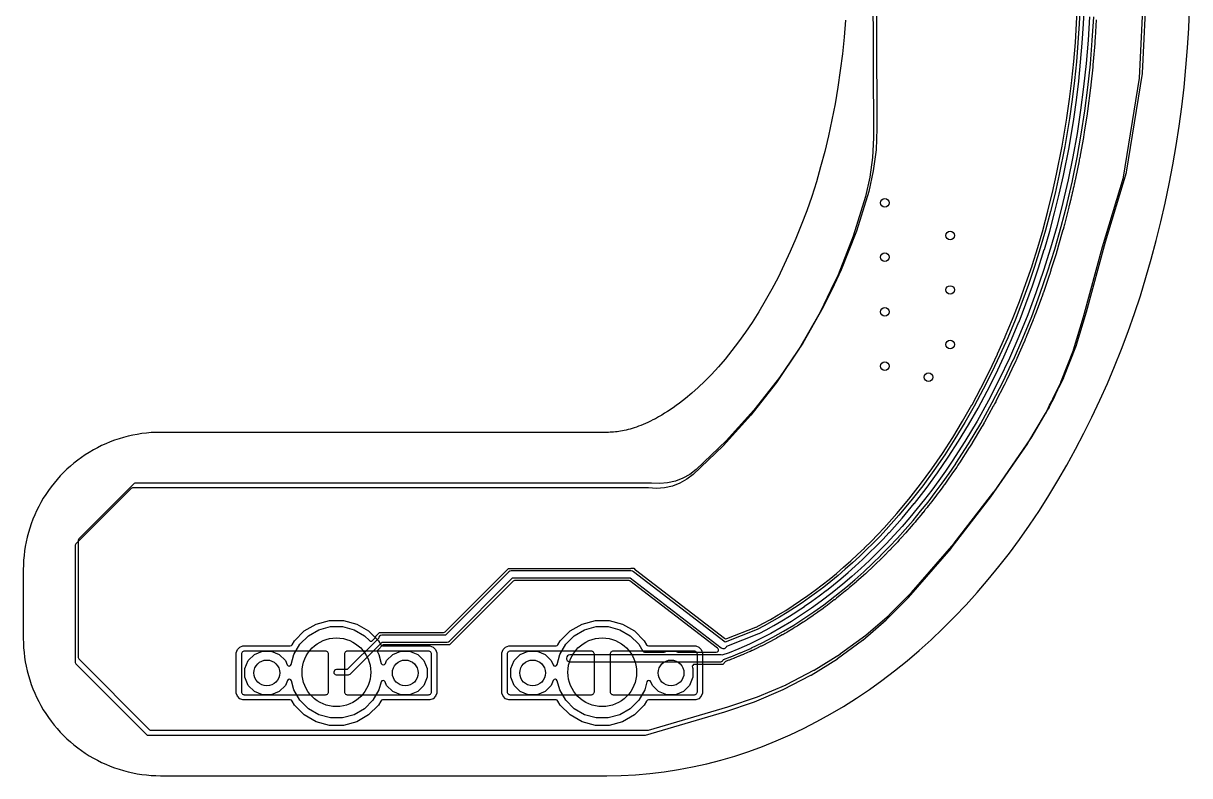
# Model space of a CAD drawing. Header units: millimetres. Extents: x -2 to 198, y 1 to 114.
# Drawn here: x 130.1 to 198.1, y 0.9 to 44.7 of the extents above; entities that cross this region are included whole.
import ezdxf

# ---------------------------------------------------------------- set-up
doc = ezdxf.new("R2010")
doc.units = ezdxf.units.MM

msp = doc.modelspace()

# ---------------------------------------------------------------- linework, layer by layer
at = {"layer": '16_copper'}
for points in [[(179.824, 55.976), (179.884, 38.614), (179.833, 37.375), (179.671, 36.148), (179.4, 34.94), (178.682, 32.635), (177.798, 30.387), (177.38, 29.515), (177.38, 29.515), (176.754, 28.209), (175.555, 26.112), (174.208, 24.108), (172.718, 22.207), (171.095, 20.418), (169.349, 18.753), (168.978, 18.469), (168.573, 18.242), (168.139, 18.075), (167.686, 17.972), (167.223, 17.934), (166.751, 17.964, 0.01548), (166.743, 17.964), (136.687, 17.964, 0.198912), (136.599, 17.927), (133.384, 14.712, 0.198912), (133.347, 14.624), (133.347, 7.801, 0.198912), (133.384, 7.713), (137.503, 3.594, 0.198912), (137.591, 3.557), (166.542, 3.557, 0.07171), (166.577, 3.562), (171.196, 4.922, 0.009675), (171.201, 4.924), (172.918, 5.502, 0.019348), (172.927, 5.506), (174.595, 6.216, 0.019352), (174.604, 6.22), (176.211, 7.056, 0.019351), (176.22, 7.061), (177.758, 8.02, 0.019353), (177.766, 8.025), (179.226, 9.1, 0.019348), (179.233, 9.106), (180.605, 10.29, 0.01935), (180.612, 10.296), (181.889, 11.583, 0.016593), (181.894, 11.589), (184.376, 14.447, 0.013831), (184.381, 14.453), (186.701, 17.444, 0.01383), (186.705, 17.449), (188.856, 20.564, 0.017096), (188.86, 20.571), (189.887, 22.299, 0.020353), (189.892, 22.308), (189.939, 22.405), (189.939, 22.405), (189.939, 22.405), (190.062, 22.655), (190.062, 22.655), (190.062, 22.655), (190.123, 22.78), (190.123, 22.78), (190.123, 22.78), (190.245, 23.03), (190.245, 23.03), (190.245, 23.03), (190.306, 23.155), (190.306, 23.155), (190.306, 23.155), (190.428, 23.405), (190.428, 23.405), (190.428, 23.405), (190.489, 23.53), (190.489, 23.53), (190.489, 23.53), (190.611, 23.78), (190.611, 23.78), (190.611, 23.78), (190.774, 24.114, 0.020359), (190.778, 24.123), (191.511, 25.995, 0.020353), (191.515, 26.004), (192.093, 27.929, 0.006598), (192.094, 27.932), (193.201, 32.008), (194.426, 36.05, 0.033737), (194.429, 36.066), (195.354, 41.828, 0.027401), (195.356, 41.842), (195.615, 47.061, 0.008574)], [(192.654, 44.946), (192.592, 43.898, 0.054852), (192.594, 43.87), (192.583, 43.735, 0.005821), (192.583, 43.733), (192.575, 43.597, 0.055135), (192.569, 43.57), (192.483, 42.523, 0.054989), (192.484, 42.495), (192.47, 42.361, 0.00587), (192.47, 42.358), (192.459, 42.223, 0.055469), (192.452, 42.196), (192.342, 41.151, 0.055131), (192.342, 41.123), (192.325, 40.989, 0.005916), (192.324, 40.986), (192.31, 40.852, 0.055863), (192.303, 40.825), (192.168, 39.783, 0.05528), (192.168, 39.754), (192.147, 39.621, 0.005984), (192.147, 39.618), (192.129, 39.484, 0.05635), (192.122, 39.457), (191.962, 38.419, 0.055463), (191.961, 38.39), (191.937, 38.258, 0.006039), (191.937, 38.255), (191.916, 38.122, 0.056801), (191.908, 38.095), (191.723, 37.06, 0.055687), (191.721, 37.031), (191.694, 36.899, 0.006123), (191.693, 36.896), (191.67, 36.764, 0.057392), (191.661, 36.737), (191.45, 35.707, 0.05591), (191.448, 35.678), (191.433, 35.613, 0.131043), (191.417, 35.544), (191.39, 35.413, 0.103982), (191.375, 35.363), (191.346, 35.238), (191.346, 35.238), (191.346, 35.238), (191.317, 35.113), (191.317, 35.113), (191.317, 35.113), (191.289, 34.988), (191.289, 34.988), (191.289, 34.988), (191.26, 34.863), (191.26, 34.863), (191.26, 34.863), (191.231, 34.738), (191.231, 34.738), (191.231, 34.738), (191.202, 34.613), (191.202, 34.613), (191.202, 34.613), (191.173, 34.488), (191.173, 34.488), (191.173, 34.488), (191.145, 34.363, 0.060938), (191.141, 34.332), (191.108, 34.202, 0.006311), (191.107, 34.199), (191.087, 34.113, 0.137168), (191.066, 34.042), (190.804, 33.023, 0.056441), (190.8, 32.994), (190.764, 32.866, 0.006417), (190.763, 32.863), (190.73, 32.733, 0.058862), (190.718, 32.706), (190.43, 31.693, 0.056796), (190.425, 31.664), (190.385, 31.537, 0.006537), (190.385, 31.534), (190.348, 31.406, 0.059209), (190.336, 31.379), (190.021, 30.374, 0.057149), (190.016, 30.345), (189.973, 30.218, 0.006675), (189.972, 30.215), (189.932, 30.088, 0.05963), (189.919, 30.062), (189.577, 29.065, 0.057511), (189.571, 29.036), (189.525, 28.911, 0.006825), (189.523, 28.908), (189.48, 28.783, 0.060023), (189.467, 28.756), (189.098, 27.769, 0.057894), (189.091, 27.74), (189.041, 27.617, 0.006956), (189.04, 27.614), (188.993, 27.49, 0.060432), (188.979, 27.463), (188.584, 26.489, 0.058269), (188.576, 26.46), (188.523, 26.339, 0.007103), (188.521, 26.335), (188.472, 26.213, 0.060855), (188.456, 26.187), (188.033, 25.224, 0.058797), (188.025, 25.195), (187.968, 25.075, 0.007311), (187.967, 25.072), (187.914, 24.951, 0.061475), (187.897, 24.926), (187.442, 23.966, 0.059634), (187.432, 23.936), (187.372, 23.819, 0.007639), (187.371, 23.816), (187.314, 23.697, 0.062361), (187.297, 23.672), (186.812, 22.726, 0.06045), (186.801, 22.696), (186.738, 22.582, 0.007961), (186.736, 22.578), (186.677, 22.462, 0.063296), (186.658, 22.437), (186.143, 21.506, 0.0612), (186.132, 21.476), (186.065, 21.364, 0.008263), (186.063, 21.361), (186, 21.247, 0.064156), (185.98, 21.222), (185.434, 20.308, 0.06188), (185.422, 20.279), (185.351, 20.17, 0.008534), (185.349, 20.166), (185.283, 20.055, 0.064904), (185.262, 20.03), (184.69, 19.144, 0.056914), (184.678, 19.118), (184.602, 19.007, 0.006584), (184.601, 19.005), (184.528, 18.893, 0.059368), (184.509, 18.87), (184.304, 18.57, 0.045115), (184.293, 18.55), (184.212, 18.435, 0.004513), (184.21, 18.433), (184.13, 18.316, 0.044527), (184.115, 18.299), (183.906, 18.004, 0.045758), (183.895, 17.983), (183.811, 17.87, 0.004602), (183.81, 17.868), (183.728, 17.753, 0.04527), (183.713, 17.737), (183.498, 17.445, 0.046762), (183.486, 17.424), (183.4, 17.313, 0.004705), (183.399, 17.311), (183.315, 17.197, 0.046181), (183.299, 17.181), (183.079, 16.893, 0.047532), (183.066, 16.872), (182.999, 16.788, 0.067994), (182.977, 16.761), (182.892, 16.65, 0.046892), (182.875, 16.633), (182.8, 16.538), (182.8, 16.538), (182.8, 16.538), (182.7, 16.413, 0.000084), (182.7, 16.413), (182.649, 16.349, 0.048442), (182.636, 16.328), (182.547, 16.221, 0.004909), (182.545, 16.219), (182.458, 16.11, 0.047836), (182.441, 16.094), (182.209, 15.814, 0.049294), (182.195, 15.793), (182.104, 15.688, 0.005024), (182.103, 15.686), (182.014, 15.579, 0.048793), (181.996, 15.563), (181.757, 15.287, 0.050138), (181.743, 15.266), (181.65, 15.163, 0.005137), (181.649, 15.161), (181.558, 15.056, 0.049643), (181.539, 15.04), (181.295, 14.769, 0.050951), (181.28, 14.747), (181.186, 14.647, 0.005242), (181.184, 14.645), (181.091, 14.543, 0.050547), (181.072, 14.526), (180.822, 14.26, 0.051888), (180.806, 14.239), (180.71, 14.141, 0.005358), (180.708, 14.139), (180.614, 14.039, 0.051443), (180.594, 14.023), (180.338, 13.762, 0.052819), (180.321, 13.741), (180.223, 13.645, 0.005471), (180.221, 13.643), (180.125, 13.545, 0.052292), (180.105, 13.529), (179.841, 13.272, 0.053562), (179.823, 13.251), (179.724, 13.158, 0.005575), (179.722, 13.156), (179.624, 13.061, 0.053162), (179.603, 13.045), (179.333, 12.793, 0.05422), (179.315, 12.772), (179.214, 12.682, 0.005667), (179.212, 12.68), (179.112, 12.587, 0.053812), (179.09, 12.572), (178.815, 12.326, 0.054681), (178.796, 12.305), (178.693, 12.218, 0.005754), (178.691, 12.216), (178.589, 12.125, 0.054575), (178.567, 12.11), (178.285, 11.871, 0.056339), (178.266, 11.849), (178.162, 11.765, 0.006374), (178.159, 11.763), (178.057, 11.676, 0.058703), (178.033, 11.661), (177.651, 11.352, 0.058208), (177.63, 11.331), (177.525, 11.25, 0.007091), (177.522, 11.248), (177.419, 11.165, 0.060832), (177.393, 11.15), (177.003, 10.852, 0.057548), (176.981, 10.831), (176.873, 10.754, 0.006828), (176.871, 10.752), (176.765, 10.671, 0.060063), (176.739, 10.657), (176.431, 10.435, 0.056912), (176.41, 10.415), (176.299, 10.34, 0.006593), (176.297, 10.338), (176.189, 10.26, 0.059371), (176.162, 10.247), (175.849, 10.033, 0.057685), (175.826, 10.014), (175.715, 9.942, 0.006884), (175.712, 9.94), (175.602, 9.865, 0.060207), (175.575, 9.852), (175.255, 9.647, 0.058414), (175.232, 9.628), (175.119, 9.56, 0.00717), (175.116, 9.558), (175.005, 9.486, 0.061041), (174.977, 9.474), (174.651, 9.278, 0.059158), (174.627, 9.259), (174.512, 9.195, 0.007461), (174.509, 9.193), (174.396, 9.125, 0.061869), (174.368, 9.113), (174.037, 8.928, 0.060022), (174.012, 8.909), (173.896, 8.848, 0.007792), (173.893, 8.846), (173.779, 8.782, 0.062818), (173.749, 8.772), (173.412, 8.596, 0.060901), (173.387, 8.578), (173.269, 8.521, 0.008145), (173.265, 8.519), (173.15, 8.459, 0.0638), (173.12, 8.45), (172.856, 8.323), (172.856, 8.323), (172.777, 8.285, 0.061831), (172.75, 8.267), (172.632, 8.215, 0.077185), (172.596, 8.198), (172.511, 8.157, 0.064838), (172.48, 8.148), (172.132, 7.995, 0.061243), (172.105, 7.978), (171.984, 7.93, 0.00827), (171.98, 7.928), (171.861, 7.876, 0.064193), (171.83, 7.868), (171.565, 7.762, 0.060609), (171.537, 7.746), (171.415, 7.702, 0.008022), (171.411, 7.7), (171.29, 7.652, 0.063466), (171.259, 7.645), (171.099, 7.587, 0.109543), (171.053, 7.558), (170.893, 7.398), (169.249, 7.398, 0.534517), (169.134, 7.225), (169.163, 7.154), (169.163, 6.646), (168.969, 6.176), (168.609, 5.817), (168.14, 5.623), (167.632, 5.623), (167.162, 5.817), (166.803, 6.176), (166.715, 6.388, 0.71659), (166.479, 6.373), (166.356, 5.913), (166.005, 5.306), (165.51, 4.811), (164.903, 4.461), (164.227, 4.28), (163.526, 4.28), (162.85, 4.461), (162.243, 4.811), (161.748, 5.306), (161.398, 5.913), (161.256, 6.441, 0.71659), (161.02, 6.457), (160.904, 6.176), (160.544, 5.817), (160.075, 5.623), (159.567, 5.623), (159.097, 5.817), (158.738, 6.176), (158.543, 6.646), (158.543, 7.154), (158.738, 7.624), (159.097, 7.983), (159.567, 8.177), (160.075, 8.177), (160.544, 7.983), (160.904, 7.624), (161.007, 7.374, 0.71659), (161.243, 7.39), (161.398, 7.967), (161.748, 8.574), (162.243, 9.069), (162.85, 9.419), (163.526, 9.6), (164.227, 9.6), (164.903, 9.419), (165.51, 9.069), (166.005, 8.574), (166.237, 8.172, 0.267949), (166.346, 8.109), (167.442, 8.109, 0.098496), (167.49, 8.119), (167.632, 8.177), (168.14, 8.177), (168.281, 8.119, 0.098496), (168.329, 8.109), (170.523, 8.109, 0.716903), (170.599, 8.334), (165.478, 12.256, 0.164888), (165.402, 12.282), (158.768, 12.282, 0.198912), (158.68, 12.245), (154.98, 8.546), (151.165, 8.546, 0.198912), (151.077, 8.509), (150.814, 8.246, 0.339454), (150.794, 8.095), (150.868, 7.967), (151.004, 7.459, 0.71659), (151.24, 7.443), (151.315, 7.624), (151.674, 7.983), (152.144, 8.177), (152.652, 8.177), (153.122, 7.983), (153.481, 7.624), (153.675, 7.154), (153.675, 6.646), (153.481, 6.176), (153.122, 5.817), (152.652, 5.623), (152.144, 5.623), (151.674, 5.817), (151.315, 6.176), (151.227, 6.388, 0.71659), (150.991, 6.373), (150.868, 5.913), (150.518, 5.306), (150.023, 4.811), (149.416, 4.461), (148.739, 4.28), (148.039, 4.28), (147.362, 4.461), (146.755, 4.811), (146.26, 5.306), (145.91, 5.913), (145.768, 6.441, 0.71659), (145.532, 6.457), (145.416, 6.176), (145.057, 5.817), (144.587, 5.623), (144.079, 5.623), (143.609, 5.817), (143.25, 6.176), (143.056, 6.646), (143.056, 7.154), (143.25, 7.624), (143.609, 7.983), (144.079, 8.177), (144.587, 8.177), (145.057, 7.983), (145.416, 7.624), (145.519, 7.374, 0.71659), (145.755, 7.39), (145.91, 7.967), (146.26, 8.574), (146.755, 9.069), (147.362, 9.419), (148.039, 9.6), (148.739, 9.6), (149.416, 9.419), (150.023, 9.069), (150.31, 8.781, 0.414219), (150.487, 8.781), (150.646, 8.94, 0.169382), (150.682, 9.014), (150.682, 9.022, 0.042984), (150.683, 9.048), (150.891, 9.257), (154.634, 9.257, 0.198912), (154.722, 9.293), (158.422, 12.993), (165.533, 12.993, 0.032945), (165.55, 12.994), (165.667, 13.01, 0.080182), (165.71, 12.995), (165.794, 12.912, 0.032948), (165.806, 12.901), (171.008, 8.917, 0.262548), (171.129, 8.899), (172.832, 9.566, 0.026107), (172.844, 9.572), (173.231, 9.772, 0.006006), (173.233, 9.773), (173.681, 10.019, 0.005804), (173.684, 10.02), (174.126, 10.277, 0.005633), (174.129, 10.278), (174.567, 10.545, 0.005442), (174.569, 10.547), (175.002, 10.824, 0.005279), (175.004, 10.825), (175.431, 11.112, 0.005116), (175.433, 11.113), (175.855, 11.408, 0.004955), (175.857, 11.41), (176.273, 11.713, 0.00481), (176.275, 11.715), (176.685, 12.026, 0.004678), (176.687, 12.028), (177.09, 12.347, 0.00472), (177.092, 12.348), (177.518, 12.698, 0.004796), (177.52, 12.699), (177.938, 13.056, 0.004736), (177.94, 13.058), (178.351, 13.423, 0.00466), (178.353, 13.424), (178.757, 13.796, 0.004603), (178.758, 13.798), (179.155, 14.177, 0.004526), (179.157, 14.179), (179.546, 14.565, 0.004442), (179.548, 14.566), (179.93, 14.959, 0.004381), (179.932, 14.96), (180.306, 15.359, 0.006424), (180.308, 15.361), (181.04, 16.18, 0.008318), (181.043, 16.183), (181.746, 17.025, 0.008027), (181.748, 17.028), (182.424, 17.893, 0.007749), (182.426, 17.896), (183.075, 18.781, 0.007468), (183.078, 18.784), (183.7, 19.689, 0.007243), (183.702, 19.692), (184.299, 20.615, 0.00702), (184.301, 20.618), (184.872, 21.558, 0.006806), (184.874, 21.561), (185.419, 22.517, 0.0066), (185.421, 22.52), (185.941, 23.491, 0.006393), (185.943, 23.494), (186.438, 24.478, 0.006197), (186.44, 24.481), (186.911, 25.478, 0.00601), (186.913, 25.481), (187.36, 26.489, 0.005846), (187.361, 26.492), (187.785, 27.51, 0.005738), (187.786, 27.512), (188.186, 28.54, 0.005637), (188.187, 28.542), (188.564, 29.578, 0.005553), (188.565, 29.581), (188.918, 30.625, 0.005457), (188.919, 30.628), (189.25, 31.68, 0.005374), (189.251, 31.682), (189.559, 32.741, 0.005276), (189.56, 32.744), (189.846, 33.809, 0.005203), (189.846, 33.812), (190.11, 34.883, 0.005117), (190.111, 34.886), (190.352, 35.962, 0.005063), (190.353, 35.964), (190.682, 37.584, 0.009975), (190.683, 37.589), (190.949, 39.226, 0.004919), (190.949, 39.228), (191.104, 40.321, 0.004873), (191.104, 40.323), (191.238, 41.419, 0.004824), (191.239, 41.422), (191.351, 42.52, 0.004789), (191.352, 42.522), (191.443, 43.622, 0.004751), (191.443, 43.625), (191.514, 44.726, 0.004745), (191.514, 44.729), (191.564, 45.832, 0.004734)], [(191.716, 45.827), (191.666, 44.719), (191.595, 43.612), (191.503, 42.507), (191.39, 41.403), (191.255, 40.302), (191.099, 39.204), (190.833, 37.559), (190.502, 35.931), (190.259, 34.849), (189.994, 33.773), (189.706, 32.702), (189.396, 31.637), (189.064, 30.579), (188.708, 29.529), (188.329, 28.487), (187.927, 27.454), (187.5, 26.43), (187.05, 25.416), (186.576, 24.413), (186.077, 23.422), (185.553, 22.445), (185.004, 21.482), (184.429, 20.536), (183.828, 19.606), (183.201, 18.694), (182.547, 17.802), (181.866, 16.931), (181.157, 16.082), (180.42, 15.257), (180.041, 14.854), (179.655, 14.458), (179.262, 14.068), (178.862, 13.686), (178.454, 13.31), (178.039, 12.942), (177.617, 12.582), (177.187, 12.229), (176.779, 11.906), (176.365, 11.592), (175.945, 11.285), (175.519, 10.987), (175.086, 10.697), (174.649, 10.417), (174.206, 10.147), (173.757, 9.887), (173.304, 9.638), (172.901, 9.43), (171.039, 8.7), (165.689, 12.799, 0.164886), (165.565, 12.841), (158.569, 12.841, 0.198912), (158.426, 12.781), (154.748, 9.104), (151.038, 9.104, 0.394736), (150.836, 8.915), (149.014, 7.092), (148.389, 7.092, 0.949951), (148.373, 6.788), (148.389, 6.788), (149.077, 6.788), (149.083, 6.788, 0.189183), (149.185, 6.832), (151.051, 8.698), (154.833, 8.698, 0.198912), (154.976, 8.757), (158.653, 12.434), (165.496, 12.434), (170.81, 8.364, 0.52535), (171.129, 8.467), (172.999, 9.199, 0.026107), (173.011, 9.205), (173.42, 9.417, 0.006006), (173.423, 9.418), (173.879, 9.668, 0.00581), (173.881, 9.67), (174.332, 9.931, 0.005627), (174.335, 9.932), (174.78, 10.204, 0.005442), (174.782, 10.206), (175.222, 10.487, 0.005279), (175.224, 10.489), (175.659, 10.78, 0.005116), (175.661, 10.781), (176.089, 11.081, 0.004955), (176.091, 11.082), (176.513, 11.391, 0.00481), (176.515, 11.392), (176.931, 11.708, 0.004678), (176.933, 11.71), (177.343, 12.033, 0.004716), (177.345, 12.035), (177.776, 12.389, 0.004801), (177.778, 12.391), (178.202, 12.753, 0.004736), (178.204, 12.754), (178.621, 13.124, 0.00466), (178.622, 13.126), (179.032, 13.503, 0.004603), (179.034, 13.504), (179.436, 13.889, 0.004517), (179.437, 13.89), (179.832, 14.281, 0.004451), (179.834, 14.283), (180.221, 14.681, 0.004381), (180.223, 14.682), (180.603, 15.087, 0.006424), (180.605, 15.089), (181.345, 15.917, 0.008318), (181.347, 15.92), (182.059, 16.772, 0.008027), (182.061, 16.775), (182.745, 17.65, 0.007749), (182.747, 17.653), (183.404, 18.548, 0.007468), (183.406, 18.551), (184.035, 19.466, 0.007243), (184.037, 19.469), (184.64, 20.401, 0.00702), (184.642, 20.404), (185.219, 21.354, 0.006806), (185.22, 21.357), (185.771, 22.322, 0.0066), (185.773, 22.325), (186.298, 23.306, 0.006393), (186.3, 23.308), (186.8, 24.302, 0.006197), (186.801, 24.305), (187.277, 25.31, 0.00601), (187.278, 25.313), (187.73, 26.33, 0.005846), (187.731, 26.333), (188.158, 27.359, 0.005738), (188.159, 27.362), (188.562, 28.398, 0.005637), (188.563, 28.4), (188.943, 29.445, 0.005553), (188.944, 29.448), (189.301, 30.5, 0.005457), (189.302, 30.503), (189.635, 31.563, 0.005374), (189.636, 31.566), (189.947, 32.633, 0.005276), (189.947, 32.636), (190.235, 33.709, 0.005203), (190.236, 33.712), (190.502, 34.791, 0.005117), (190.502, 34.793), (190.746, 35.878, 0.005063), (190.746, 35.88), (191.078, 37.512, 0.009975), (191.079, 37.517), (191.346, 39.165, 0.004919), (191.347, 39.168), (191.503, 40.268, 0.004867), (191.503, 40.271), (191.638, 41.374, 0.00483), (191.638, 41.377), (191.752, 42.483, 0.004789), (191.752, 42.485), (191.845, 43.593, 0.004751), (191.845, 43.595), (191.916, 44.705, 0.004745), (191.916, 44.707), (191.966, 45.817, 0.004734)], [(192.262, 45.129), (192.181, 43.762), (192.069, 42.397), (191.925, 41.035), (191.749, 39.676), (191.54, 38.322), (191.298, 36.974), (191.024, 35.631), (190.716, 34.296), (190.375, 32.969), (189.999, 31.651), (189.59, 30.342), (189.145, 29.045), (188.665, 27.761), (188.151, 26.493), (187.601, 25.241), (187.01, 23.996), (186.382, 22.769), (185.715, 21.563), (185.008, 20.38), (184.266, 19.229), (183.881, 18.663), (183.485, 18.105), (183.078, 17.554), (182.661, 17.01), (182.234, 16.474), (181.797, 15.947), (181.348, 15.428), (180.888, 14.919), (180.419, 14.419), (179.938, 13.929), (179.445, 13.448), (178.942, 12.978), (178.428, 12.52), (177.904, 12.074), (177.275, 11.566), (176.633, 11.076), (176.067, 10.669), (175.491, 10.277), (174.905, 9.901), (174.308, 9.542), (173.703, 9.201), (173.087, 8.88), (172.461, 8.579), (171.826, 8.3), (171.269, 8.077), (170.853, 7.926, 0.140129), (170.746, 7.957), (161.991, 7.957, 0.923416), (161.959, 7.553), (161.991, 7.551), (170.746, 7.551), (170.781, 7.554, 0.276796), (170.939, 7.691), (171.356, 7.843, 0.008017), (171.36, 7.844), (171.921, 8.069, 0.00827), (171.925, 8.071), (172.564, 8.351, 0.008511), (172.568, 8.353), (173.197, 8.656, 0.008137), (173.201, 8.658), (173.82, 8.981, 0.007789), (173.823, 8.982), (174.432, 9.324, 0.00745), (174.436, 9.326), (175.035, 9.687, 0.007167), (175.038, 9.689), (175.628, 10.067, 0.00687), (175.631, 10.069), (176.209, 10.463, 0.006593), (176.212, 10.465), (176.78, 10.874, 0.006818), (176.783, 10.876), (177.428, 11.368, 0.007083), (177.431, 11.37), (178.062, 11.88, 0.006369), (178.064, 11.882), (178.591, 12.331, 0.005746), (178.593, 12.333), (179.109, 12.793, 0.00565), (179.111, 12.795), (179.617, 13.266, 0.005566), (179.619, 13.268), (180.114, 13.751, 0.005463), (180.116, 13.753), (180.598, 14.245, 0.005353), (180.6, 14.247), (181.072, 14.749, 0.005233), (181.073, 14.751), (181.534, 15.262, 0.005128), (181.536, 15.264), (181.987, 15.785, 0.005024), (181.988, 15.787), (182.427, 16.316, 0.004909), (182.429, 16.318), (182.857, 16.855, 0.0048), (182.859, 16.857), (183.277, 17.402, 0.004705), (183.279, 17.404), (183.686, 17.958, 0.004597), (183.688, 17.96), (184.085, 18.52, 0.004508), (184.086, 18.522), (184.474, 19.089, 0.006584), (184.475, 19.092), (185.22, 20.246, 0.008534), (185.222, 20.25), (185.93, 21.437, 0.008257), (185.933, 21.44), (186.602, 22.65, 0.007958), (186.604, 22.653), (187.234, 23.883, 0.007631), (187.235, 23.887), (187.828, 25.135, 0.007311), (187.829, 25.139), (188.381, 26.395, 0.007103), (188.382, 26.398), (188.898, 27.669, 0.00695), (188.899, 27.672), (189.38, 28.96, 0.006819), (189.381, 28.963), (189.827, 30.263, 0.006675), (189.828, 30.266), (190.238, 31.577, 0.006537), (190.239, 31.581), (190.616, 32.902, 0.00641), (190.617, 32.905), (190.959, 34.235, 0.006305), (190.959, 34.239), (191.268, 35.577, 0.006217), (191.269, 35.58), (191.544, 36.925, 0.006123), (191.544, 36.928), (191.786, 38.28, 0.006039), (191.787, 38.283), (191.996, 39.64, 0.005978), (191.996, 39.643), (192.173, 41.004, 0.005916), (192.173, 41.007), (192.318, 42.372, 0.00587), (192.318, 42.375), (192.431, 43.743, 0.005814), (192.431, 43.746), (192.511, 45.116, 0.0058)]]:
    msp.add_lwpolyline(points, format="xyb", dxfattribs=at)
at = {"layer": '1_copper'}
msp.add_lwpolyline([(179.61, 56.161), (179.673, 38.073), (179.625, 36.919), (179.475, 35.776), (179.222, 34.651), (178.504, 32.346), (177.62, 30.098), (177.202, 29.226), (177.202, 29.226), (176.576, 27.92), (175.377, 25.823), (174.03, 23.819), (172.54, 21.918), (170.917, 20.129), (169.171, 18.464), (168.8, 18.18), (168.395, 17.953), (167.961, 17.786), (167.508, 17.683), (167.045, 17.645), (166.573, 17.675, 0.01548), (166.565, 17.675), (136.509, 17.675, 0.198912), (136.421, 17.638), (133.206, 14.423, 0.198912), (133.169, 14.335), (133.169, 7.512, 0.198912), (133.206, 7.424), (137.325, 3.305, 0.198912), (137.413, 3.268), (166.364, 3.268), (166.367, 3.268, 0.065054), (166.399, 3.273), (171.018, 4.633, 0.009675), (171.023, 4.635), (172.74, 5.213, 0.019348), (172.749, 5.217), (174.417, 5.927, 0.019352), (174.426, 5.931), (176.033, 6.767, 0.019351), (176.042, 6.772), (177.58, 7.731, 0.019353), (177.588, 7.736), (179.048, 8.811, 0.019348), (179.055, 8.817), (180.427, 10.001, 0.01935), (180.434, 10.007), (181.711, 11.294, 0.016593), (181.716, 11.3), (184.198, 14.158, 0.013831), (184.203, 14.164), (186.523, 17.155, 0.01383), (186.527, 17.16), (188.678, 20.275, 0.017096), (188.682, 20.282), (189.709, 22.01, 0.020353), (189.714, 22.019), (189.761, 22.116), (189.761, 22.116), (189.761, 22.116), (189.884, 22.366), (189.884, 22.366), (189.884, 22.366), (189.945, 22.491), (189.945, 22.491), (189.945, 22.491), (190.067, 22.741), (190.067, 22.741), (190.067, 22.741), (190.128, 22.866), (190.128, 22.866), (190.128, 22.866), (190.25, 23.116), (190.25, 23.116), (190.25, 23.116), (190.311, 23.241), (190.311, 23.241), (190.311, 23.241), (190.433, 23.491), (190.433, 23.491), (190.433, 23.491), (190.596, 23.825, 0.020359), (190.6, 23.834), (191.333, 25.706, 0.020353), (191.337, 25.715), (191.915, 27.64, 0.006598), (191.916, 27.643), (193.023, 31.719), (194.248, 35.761, 0.033737), (194.251, 35.777), (195.176, 41.539, 0.027401), (195.178, 41.553), (195.437, 46.772, 0.008574)], format="xyb", dxfattribs=at)
for points in [[(147.987, 3.845), (147.21, 4.053), (146.513, 4.456), (145.945, 5.024), (145.807, 5.263, 0.267949), (145.699, 5.325), (142.941, 5.325), (142.759, 5.401), (142.62, 5.54), (142.544, 5.722), (142.544, 8.078), (142.62, 8.26), (142.759, 8.399), (142.941, 8.475), (145.699, 8.475, 0.267949), (145.807, 8.537), (145.945, 8.776), (146.513, 9.344), (147.21, 9.747), (147.987, 9.955), (148.791, 9.955), (149.568, 9.747), (150.265, 9.344), (150.833, 8.776), (150.971, 8.537, 0.267949), (151.079, 8.475), (153.837, 8.475), (154.019, 8.399), (154.158, 8.26), (154.234, 8.078), (154.234, 5.722), (154.158, 5.54), (154.019, 5.401), (153.837, 5.325), (151.079, 5.325, 0.267949), (150.971, 5.263), (150.833, 5.024), (150.265, 4.456), (149.568, 4.053), (148.791, 3.845)], [(163.474, 3.845), (162.697, 4.053), (162.001, 4.456), (161.432, 5.024), (161.295, 5.263, 0.267949), (161.186, 5.325), (158.429, 5.325), (158.247, 5.401), (158.107, 5.54), (158.032, 5.722), (158.032, 8.078), (158.107, 8.26), (158.247, 8.399), (158.429, 8.475), (161.186, 8.475, 0.267949), (161.295, 8.537), (161.432, 8.776), (162.001, 9.344), (162.697, 9.747), (163.474, 9.955), (164.279, 9.955), (165.056, 9.747), (165.752, 9.344), (166.321, 8.776), (166.459, 8.537, 0.267949), (166.567, 8.475), (169.325, 8.475), (169.507, 8.399), (169.646, 8.26), (169.721, 8.078), (169.721, 5.722), (169.646, 5.54), (169.507, 5.401), (169.325, 5.325), (166.567, 5.325, 0.267949), (166.459, 5.263), (166.321, 5.024), (165.752, 4.456), (165.056, 4.053), (164.279, 3.845)]]:
    msp.add_lwpolyline(points, format="xyb", close=True, dxfattribs=at)
for points in [[(147.794, 5.637), (147.829, 5.652), (147.86, 5.673), (147.886, 5.699), (147.907, 5.73), (147.922, 5.765), (147.929, 5.802), (147.929, 7.998), (147.922, 8.035), (147.907, 8.07), (147.886, 8.101), (147.86, 8.127), (147.829, 8.148), (147.794, 8.163), (147.757, 8.17), (143.021, 8.17), (142.984, 8.163), (142.949, 8.148), (142.918, 8.127), (142.892, 8.101), (142.871, 8.07), (142.856, 8.035), (142.849, 7.998), (142.849, 5.802), (142.856, 5.765), (142.871, 5.73), (142.892, 5.699), (142.918, 5.673), (142.949, 5.652), (142.984, 5.637), (143.021, 5.63), (147.757, 5.63)], [(153.794, 5.637), (153.829, 5.652), (153.86, 5.673), (153.886, 5.699), (153.907, 5.73), (153.922, 5.765), (153.929, 5.802), (153.929, 7.998), (153.922, 8.035), (153.907, 8.07), (153.886, 8.101), (153.86, 8.127), (153.829, 8.148), (153.794, 8.163), (153.757, 8.17), (149.021, 8.17), (148.984, 8.163), (148.949, 8.148), (148.918, 8.127), (148.892, 8.101), (148.871, 8.07), (148.856, 8.035), (148.849, 7.998), (148.849, 5.802), (148.856, 5.765), (148.871, 5.73), (148.892, 5.699), (148.918, 5.673), (148.949, 5.652), (148.984, 5.637), (149.021, 5.63), (153.757, 5.63)], [(163.282, 5.637), (163.316, 5.652), (163.348, 5.673), (163.374, 5.699), (163.395, 5.73), (163.409, 5.765), (163.417, 5.802), (163.417, 7.998), (163.409, 8.035), (163.395, 8.07), (163.374, 8.101), (163.348, 8.127), (163.316, 8.148), (163.282, 8.163), (163.245, 8.17), (158.508, 8.17), (158.472, 8.163), (158.437, 8.148), (158.406, 8.127), (158.379, 8.101), (158.358, 8.07), (158.344, 8.035), (158.337, 7.998), (158.337, 5.802), (158.344, 5.765), (158.358, 5.73), (158.379, 5.699), (158.406, 5.673), (158.437, 5.652), (158.472, 5.637), (158.508, 5.63), (163.245, 5.63)], [(169.282, 5.637), (169.316, 5.652), (169.348, 5.673), (169.374, 5.699), (169.395, 5.73), (169.409, 5.765), (169.417, 5.802), (169.417, 7.998), (169.409, 8.035), (169.395, 8.07), (169.374, 8.101), (169.348, 8.127), (169.316, 8.148), (169.282, 8.163), (169.245, 8.17), (164.508, 8.17), (164.472, 8.163), (164.437, 8.148), (164.406, 8.127), (164.379, 8.101), (164.358, 8.07), (164.344, 8.035), (164.337, 7.998), (164.337, 5.802), (164.344, 5.765), (164.358, 5.73), (164.379, 5.699), (164.406, 5.673), (164.437, 5.652), (164.472, 5.637), (164.508, 5.63), (169.245, 5.63)]]:
    msp.add_lwpolyline(points, close=True, dxfattribs=at)
at = {"layer": 'drills_PTH'}
for centre, radius in [((148.389, 6.94), 2), ((163.877, 6.94), 2), ((144.333, 6.9), 0.75), ((152.398, 6.9), 0.75), ((159.821, 6.9), 0.75), ((167.886, 6.9), 0.75)]:
    msp.add_circle(centre, radius, dxfattribs=at)
at = {"layer": 'drills_via_1_16'}
for centre in [(180.34, 34.29), (184.15, 32.385), (180.34, 31.115), (184.15, 29.21), (180.34, 27.94), (184.15, 26.035), (180.34, 24.765), (182.88, 24.13)]:
    msp.add_circle(centre, 0.25, dxfattribs=at)
at = {"layer": 'outline'}
msp.add_lwpolyline([(178.043, 44.931), (177.965, 43.941), (177.867, 42.966), (177.747, 41.994), (177.606, 41.025), (177.443, 40.059), (177.262, 39.12), (177.06, 38.186), (176.842, 37.277), (176.602, 36.375), (176.352, 35.516), (176.08, 34.664), (175.788, 33.819), (175.475, 32.981), (175.164, 32.208), (174.834, 31.443), (174.485, 30.686), (174.117, 29.939), (173.755, 29.25), (173.376, 28.571), (173, 27.938), (172.607, 27.317), (172.223, 26.745), (171.822, 26.185), (171.433, 25.675), (171.029, 25.178), (170.641, 24.729), (170.239, 24.292), (169.858, 23.904), (169.464, 23.529), (169.097, 23.2), (168.718, 22.884), (168.368, 22.612), (168.189, 22.48), (168.008, 22.351), (167.68, 22.131), (167.513, 22.025), (167.343, 21.922), (167.158, 21.815), (166.97, 21.712), (166.827, 21.637), (166.683, 21.566), (166.538, 21.497), (166.392, 21.431), (166.261, 21.375), (166.13, 21.322), (165.997, 21.271), (165.864, 21.224), (165.741, 21.183), (165.617, 21.144), (165.499, 21.109), (165.38, 21.077), (165.272, 21.05), (165.163, 21.026), (165.054, 21.003), (164.944, 20.983), (164.844, 20.967), (164.743, 20.953), (164.642, 20.941), (164.541, 20.932), (164.442, 20.924), (164.343, 20.919), (164.244, 20.916), (164.145, 20.915), (138.145, 20.915), (137.872, 20.911), (137.599, 20.897), (137.327, 20.874), (137.055, 20.841), (136.785, 20.799), (136.517, 20.748), (136.251, 20.688), (135.986, 20.619), (135.725, 20.541), (135.466, 20.454), (135.21, 20.358), (134.958, 20.253), (134.709, 20.14), (134.464, 20.019), (134.224, 19.889), (133.988, 19.751), (133.757, 19.605), (133.531, 19.451), (133.311, 19.29), (133.096, 19.121), (132.887, 18.945), (132.684, 18.762), (132.488, 18.572), (132.298, 18.376), (132.115, 18.173), (131.939, 17.964), (131.77, 17.749), (131.609, 17.529), (131.455, 17.303), (131.309, 17.072), (131.171, 16.836), (131.042, 16.596), (130.92, 16.351), (130.807, 16.103), (130.703, 15.85), (130.607, 15.595), (130.52, 15.336), (130.441, 15.074), (130.372, 14.81), (130.312, 14.543), (130.261, 14.275), (130.219, 14.005), (130.187, 13.734), (130.163, 13.461), (130.149, 13.189), (130.145, 12.915), (130.145, 8.915), (130.149, 8.642), (130.163, 8.37), (130.187, 8.097), (130.219, 7.826), (130.261, 7.556), (130.312, 7.288), (130.372, 7.021), (130.441, 6.757), (130.52, 6.495), (130.607, 6.236), (130.703, 5.981), (130.807, 5.728), (130.92, 5.48), (131.042, 5.235), (131.171, 4.995), (131.309, 4.759), (131.455, 4.528), (131.609, 4.302), (131.77, 4.082), (131.939, 3.867), (132.115, 3.658), (132.298, 3.455), (132.488, 3.259), (132.684, 3.069), (132.887, 2.886), (133.096, 2.71), (133.311, 2.541), (133.531, 2.38), (133.757, 2.226), (133.988, 2.08), (134.224, 1.942), (134.464, 1.812), (134.709, 1.691), (134.958, 1.578), (135.21, 1.473), (135.466, 1.377), (135.725, 1.29), (135.986, 1.212), (136.251, 1.143), (136.517, 1.083), (136.785, 1.032), (137.055, 0.99), (137.327, 0.957), (137.599, 0.934), (137.872, 0.92), (138.145, 0.915), (164.145, 0.915), (164.981, 0.93), (165.817, 0.972), (166.651, 1.043), (167.482, 1.142), (168.314, 1.27), (169.141, 1.425), (169.963, 1.609), (170.778, 1.819), (171.6, 2.06), (172.414, 2.327), (173.218, 2.621), (174.013, 2.939), (174.817, 3.291), (175.608, 3.668), (176.388, 4.069), (177.156, 4.493), (177.931, 4.953), (178.693, 5.435), (179.44, 5.94), (180.173, 6.466), (180.912, 7.028), (181.636, 7.612), (182.343, 8.215), (183.034, 8.836), (183.73, 9.497), (184.409, 10.176), (185.071, 10.871), (185.714, 11.584), (186.36, 12.335), (186.988, 13.103), (187.597, 13.885), (188.187, 14.682), (188.776, 15.518), (189.345, 16.367), (189.895, 17.228), (190.426, 18.102), (190.952, 19.012), (191.458, 19.933), (191.945, 20.865), (192.412, 21.807), (192.871, 22.782), (193.31, 23.766), (193.729, 24.76), (194.128, 25.761), (194.516, 26.792), (194.883, 27.831), (195.23, 28.877), (195.557, 29.929), (195.868, 31.007), (196.159, 32.09), (196.43, 33.179), (196.68, 34.273), (196.913, 35.385), (197.125, 36.502), (197.317, 37.623), (197.489, 38.746), (197.642, 39.883), (197.775, 41.023), (197.888, 42.165), (197.98, 43.308), (198.052, 44.459), (198.103, 45.61)], dxfattribs=at)

doc.saveas('drawing.dxf')
